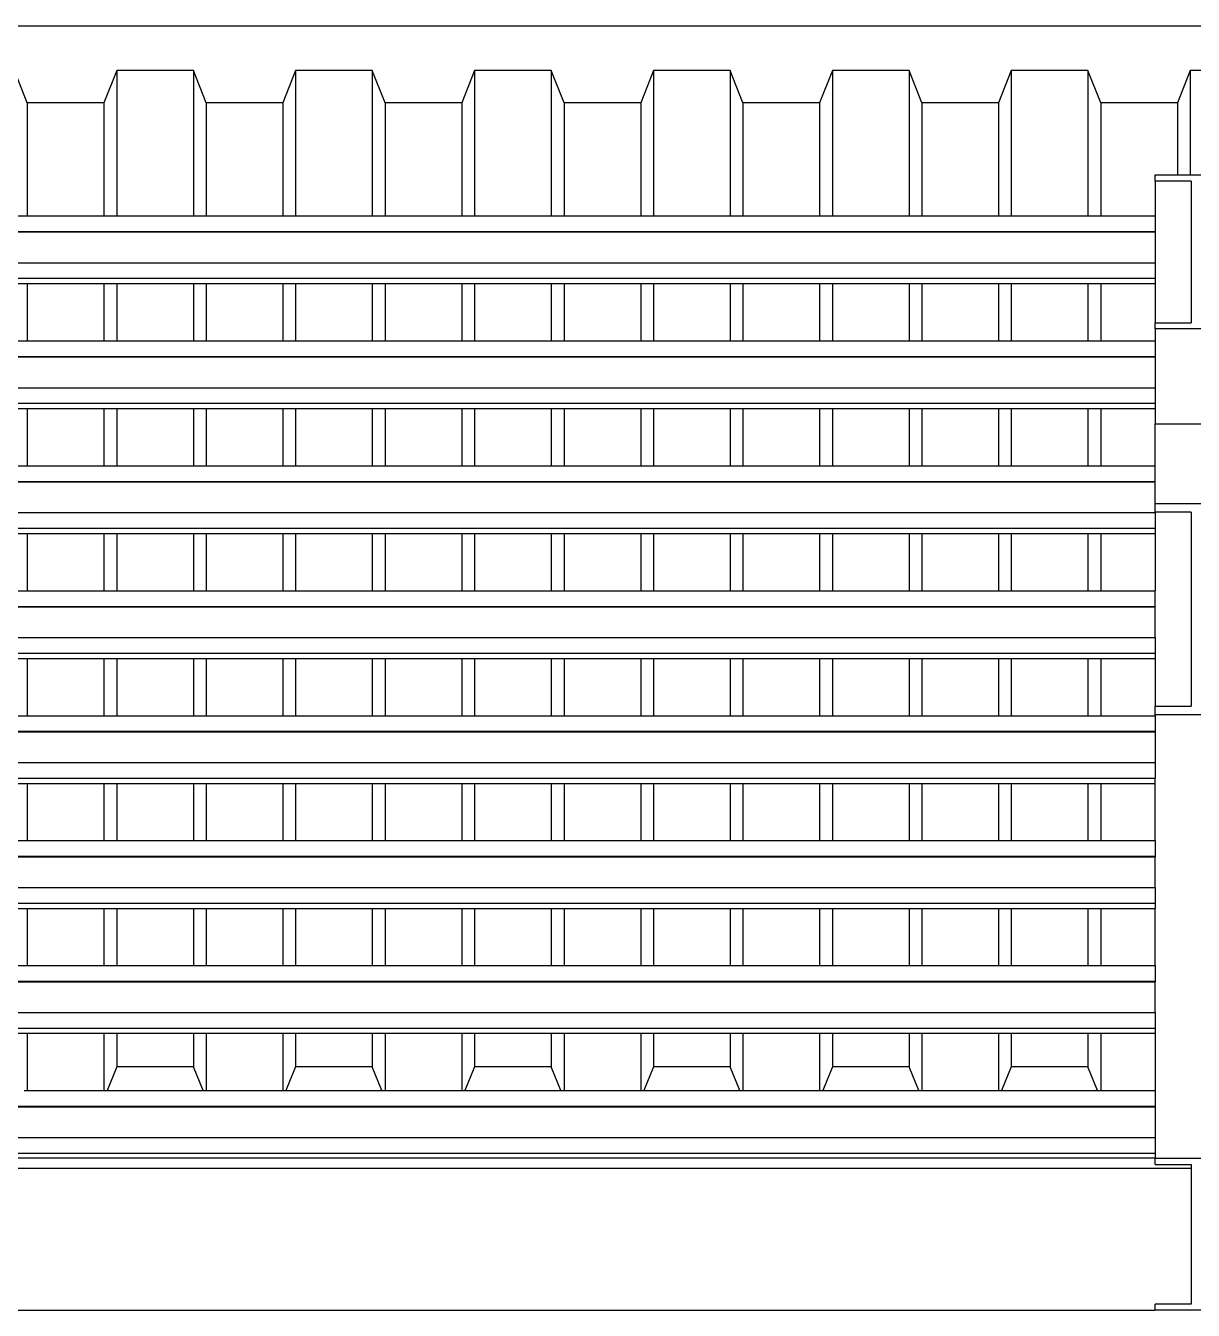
# Model space of a CAD drawing. Extents: x -35.6 to 35.6, y -12.2 to 13.4.
# Drawn here: x -9.328 to -7.485, y 10.833 to 12.861 of the extents above; entities that cross this region are included whole.
import ezdxf

# ---------------------------------------------------------------- set-up
doc = ezdxf.new("R2010")
doc.units = 0
doc.layers.get('0').update_dxf_attribs({"linetype": 'CONTINUOUS'})
doc.layers.add('SECTIONCUTEDGES', color=7, linetype='CONTINUOUS')

msp = doc.modelspace()

# ---------------------------------------------------------------- linework, layer by layer
for p, q in [((-9.1846, 12.7899), (-9.1846, 12.5607)), ((-9.0635, 12.7899), (-9.0635, 12.5607)), ((-8.9022, 12.7899), (-8.9022, 12.5607)), ((-8.7811, 12.7899), (-8.7811, 12.5607)), ((-8.6198, 12.7899), (-8.6198, 12.5607)), ((-8.4987, 12.7899), (-8.4987, 12.5607)), ((-8.3373, 12.7899), (-8.3373, 12.5607)), ((-8.2163, 12.7899), (-8.2163, 12.5607)), ((-8.0549, 12.7899), (-8.0549, 12.5607)), ((-7.9339, 12.7899), (-7.9339, 12.5607)), ((-7.7725, 12.7899), (-7.7725, 12.5607)), ((-7.6515, 12.7899), (-7.6515, 12.5607)), ((-7.4901, 12.7899), (-7.4901, 12.6254)), ((-9.3258, 12.7392), (-9.3258, 12.5607)), ((-9.2048, 12.7392), (-9.2048, 12.5607)), ((-9.0434, 12.7392), (-9.0434, 12.5607)), ((-8.9223, 12.7392), (-8.9223, 12.5607)), ((-8.761, 12.7392), (-8.761, 12.5607)), ((-8.6399, 12.7392), (-8.6399, 12.5607)), ((-8.4785, 12.7392), (-8.4785, 12.5607)), ((-8.3575, 12.7392), (-8.3575, 12.5607)), ((-8.1961, 12.7392), (-8.1961, 12.5607)), ((-8.0751, 12.7392), (-8.0751, 12.5607)), ((-7.9137, 12.7392), (-7.9137, 12.5607)), ((-7.7927, 12.7392), (-7.7927, 12.5607)), ((-7.6313, 12.7392), (-7.6313, 12.5607)), ((-7.5103, 12.7392), (-7.5103, 12.6254)), ((-7.5452, 12.6154), (-7.5452, 12.5607)), ((-9.346, 12.5607), (-9.3258, 12.5607)), ((-9.3258, 12.5607), (-9.2048, 12.5607)), ((-9.2048, 12.5607), (-9.1846, 12.5607)), ((-9.1846, 12.5607), (-9.0635, 12.5607)), ((-9.0635, 12.5607), (-9.0434, 12.5607)), ((-9.0434, 12.5607), (-8.9223, 12.5607)), ((-8.9223, 12.5607), (-8.9022, 12.5607)), ((-8.9022, 12.5607), (-8.7811, 12.5607)), ((-8.7811, 12.5607), (-8.761, 12.5607)), ((-8.761, 12.5607), (-8.6399, 12.5607)), ((-8.6399, 12.5607), (-8.6198, 12.5607)), ((-8.6198, 12.5607), (-8.4987, 12.5607)), ((-8.4987, 12.5607), (-8.4785, 12.5607)), ((-8.4785, 12.5607), (-8.3575, 12.5607)), ((-8.3575, 12.5607), (-8.3373, 12.5607)), ((-8.3373, 12.5607), (-8.2163, 12.5607)), ((-8.2163, 12.5607), (-8.1961, 12.5607)), ((-8.1961, 12.5607), (-8.0751, 12.5607)), ((-8.0751, 12.5607), (-8.0549, 12.5607)), ((-8.0549, 12.5607), (-7.9339, 12.5607)), ((-7.9339, 12.5607), (-7.9137, 12.5607)), ((-7.9137, 12.5607), (-7.7927, 12.5607)), ((-7.7927, 12.5607), (-7.7725, 12.5607)), ((-7.7725, 12.5607), (-7.6515, 12.5607)), ((-7.6515, 12.5607), (-7.6313, 12.5607)), ((-7.6313, 12.5607), (-7.5452, 12.5607)), ((-7.5452, 12.5607), (-7.5452, 12.536)), ((-11.1752, 12.536), (-7.5452, 12.536)), ((-11.1752, 12.5352), (-7.5452, 12.5352)), ((-7.5452, 12.536), (-7.5452, 12.5352)), ((-7.5452, 12.5352), (-7.5452, 12.4867)), ((-11.1752, 12.4867), (-7.5452, 12.4867)), ((-7.5452, 12.4867), (-7.5452, 12.4621)), ((-11.1752, 12.4621), (-7.5452, 12.4621)), ((-9.346, 12.4538), (-9.3258, 12.4538)), ((-9.3258, 12.4538), (-9.3258, 12.3634)), ((-9.3258, 12.4538), (-9.2048, 12.4538)), ((-9.2048, 12.4538), (-9.2048, 12.3634)), ((-9.2048, 12.4538), (-9.1846, 12.4538)), ((-9.1846, 12.4538), (-9.1846, 12.3634)), ((-9.1846, 12.4538), (-9.0635, 12.4538)), ((-9.0635, 12.4538), (-9.0635, 12.3634)), ((-9.0635, 12.4538), (-9.0434, 12.4538)), ((-9.0434, 12.4538), (-9.0434, 12.3634)), ((-9.0434, 12.4538), (-8.9223, 12.4538)), ((-8.9223, 12.4538), (-8.9223, 12.3634)), ((-8.9223, 12.4538), (-8.9022, 12.4538)), ((-8.9022, 12.4538), (-8.9022, 12.3634)), ((-8.9022, 12.4538), (-8.7811, 12.4538)), ((-8.7811, 12.4538), (-8.7811, 12.3634)), ((-8.7811, 12.4538), (-8.761, 12.4538)), ((-8.761, 12.4538), (-8.761, 12.3634)), ((-8.761, 12.4538), (-8.6399, 12.4538)), ((-8.6399, 12.4538), (-8.6399, 12.3634)), ((-8.6399, 12.4538), (-8.6198, 12.4538)), ((-8.6198, 12.4538), (-8.6198, 12.3634)), ((-8.6198, 12.4538), (-8.4987, 12.4538)), ((-8.4987, 12.4538), (-8.4987, 12.3634)), ((-8.4987, 12.4538), (-8.4785, 12.4538)), ((-8.4785, 12.4538), (-8.4785, 12.3634)), ((-8.4785, 12.4538), (-8.3575, 12.4538)), ((-8.3575, 12.4538), (-8.3575, 12.3634)), ((-8.3575, 12.4538), (-8.3373, 12.4538)), ((-8.3373, 12.4538), (-8.3373, 12.3634)), ((-8.3373, 12.4538), (-8.2163, 12.4538)), ((-8.2163, 12.4538), (-8.2163, 12.3634)), ((-8.2163, 12.4538), (-8.1961, 12.4538)), ((-8.1961, 12.4538), (-8.1961, 12.3634)), ((-8.1961, 12.4538), (-8.0751, 12.4538)), ((-8.0751, 12.4538), (-8.0751, 12.3634)), ((-8.0751, 12.4538), (-8.0549, 12.4538)), ((-8.0549, 12.4538), (-8.0549, 12.3634)), ((-8.0549, 12.4538), (-7.9339, 12.4538)), ((-7.9339, 12.4538), (-7.9339, 12.3634)), ((-7.9339, 12.4538), (-7.9137, 12.4538)), ((-7.9137, 12.4538), (-7.9137, 12.3634)), ((-7.9137, 12.4538), (-7.7927, 12.4538)), ((-7.7927, 12.4538), (-7.7927, 12.3634)), ((-7.7927, 12.4538), (-7.7725, 12.4538)), ((-7.7725, 12.4538), (-7.7725, 12.3634)), ((-7.7725, 12.4538), (-7.6515, 12.4538)), ((-7.6515, 12.4538), (-7.6515, 12.3634)), ((-7.6515, 12.4538), (-7.6313, 12.4538)), ((-7.6313, 12.4538), (-7.6313, 12.3634)), ((-7.6313, 12.4538), (-7.5452, 12.4538)), ((-7.5452, 12.4621), (-7.5452, 12.4538)), ((-7.5452, 12.4538), (-7.5452, 12.392)), ((-7.5452, 12.3821), (-7.5452, 12.3634)), ((-9.346, 12.3634), (-9.3258, 12.3634)), ((-9.3258, 12.3634), (-9.2048, 12.3634)), ((-9.2048, 12.3634), (-9.1846, 12.3634)), ((-9.1846, 12.3634), (-9.0635, 12.3634)), ((-9.0635, 12.3634), (-9.0434, 12.3634)), ((-9.0434, 12.3634), (-8.9223, 12.3634)), ((-8.9223, 12.3634), (-8.9022, 12.3634)), ((-8.9022, 12.3634), (-8.7811, 12.3634)), ((-8.7811, 12.3634), (-8.761, 12.3634)), ((-8.761, 12.3634), (-8.6399, 12.3634)), ((-8.6399, 12.3634), (-8.6198, 12.3634)), ((-8.6198, 12.3634), (-8.4987, 12.3634)), ((-8.4987, 12.3634), (-8.4785, 12.3634)), ((-8.4785, 12.3634), (-8.3575, 12.3634)), ((-8.3575, 12.3634), (-8.3373, 12.3634)), ((-8.3373, 12.3634), (-8.2163, 12.3634)), ((-8.2163, 12.3634), (-8.1961, 12.3634)), ((-8.1961, 12.3634), (-8.0751, 12.3634)), ((-8.0751, 12.3634), (-8.0549, 12.3634)), ((-8.0549, 12.3634), (-7.9339, 12.3634)), ((-7.9339, 12.3634), (-7.9137, 12.3634)), ((-7.9137, 12.3634), (-7.7927, 12.3634)), ((-7.7927, 12.3634), (-7.7725, 12.3634)), ((-7.7725, 12.3634), (-7.6515, 12.3634)), ((-7.6515, 12.3634), (-7.6313, 12.3634)), ((-7.6313, 12.3634), (-7.5452, 12.3634)), ((-7.5452, 12.3634), (-7.5452, 12.3388)), ((-11.1752, 12.3388), (-7.5452, 12.3388)), ((-11.1752, 12.3379), (-7.5452, 12.3379)), ((-7.5452, 12.3388), (-7.5452, 12.3379)), ((-7.5452, 12.3379), (-7.5452, 12.2894)), ((-11.1752, 12.2894), (-7.5452, 12.2894)), ((-7.5452, 12.2894), (-7.5452, 12.2648)), ((-11.1752, 12.2648), (-7.5452, 12.2648)), ((-9.346, 12.2566), (-9.3258, 12.2566)), ((-9.3258, 12.2566), (-9.3258, 12.1661)), ((-9.3258, 12.2566), (-9.2048, 12.2566)), ((-9.2048, 12.2566), (-9.2048, 12.1661)), ((-9.2048, 12.2566), (-9.1846, 12.2566)), ((-9.1846, 12.2566), (-9.1846, 12.1661)), ((-9.1846, 12.2566), (-9.0635, 12.2566)), ((-9.0635, 12.2566), (-9.0635, 12.1661)), ((-9.0635, 12.2566), (-9.0434, 12.2566)), ((-9.0434, 12.2566), (-9.0434, 12.1661)), ((-9.0434, 12.2566), (-8.9223, 12.2566)), ((-8.9223, 12.2566), (-8.9223, 12.1661)), ((-8.9223, 12.2566), (-8.9022, 12.2566)), ((-8.9022, 12.2566), (-8.9022, 12.1661)), ((-8.9022, 12.2566), (-8.7811, 12.2566)), ((-8.7811, 12.2566), (-8.7811, 12.1661)), ((-8.7811, 12.2566), (-8.761, 12.2566)), ((-8.761, 12.2566), (-8.761, 12.1661)), ((-8.761, 12.2566), (-8.6399, 12.2566)), ((-8.6399, 12.2566), (-8.6399, 12.1661)), ((-8.6399, 12.2566), (-8.6198, 12.2566)), ((-8.6198, 12.2566), (-8.6198, 12.1661)), ((-8.6198, 12.2566), (-8.4987, 12.2566)), ((-8.4987, 12.2566), (-8.4987, 12.1661)), ((-8.4987, 12.2566), (-8.4785, 12.2566)), ((-8.4785, 12.2566), (-8.4785, 12.1661)), ((-8.4785, 12.2566), (-8.3575, 12.2566)), ((-8.3575, 12.2566), (-8.3575, 12.1661)), ((-8.3575, 12.2566), (-8.3373, 12.2566)), ((-8.3373, 12.2566), (-8.3373, 12.1661)), ((-8.3373, 12.2566), (-8.2163, 12.2566)), ((-8.2163, 12.2566), (-8.2163, 12.1661)), ((-8.2163, 12.2566), (-8.1961, 12.2566)), ((-8.1961, 12.2566), (-8.1961, 12.1661)), ((-8.1961, 12.2566), (-8.0751, 12.2566)), ((-8.0751, 12.2566), (-8.0751, 12.1661)), ((-8.0751, 12.2566), (-8.0549, 12.2566)), ((-8.0549, 12.2566), (-8.0549, 12.1661)), ((-8.0549, 12.2566), (-7.9339, 12.2566)), ((-7.9339, 12.2566), (-7.9339, 12.1661)), ((-7.9339, 12.2566), (-7.9137, 12.2566)), ((-7.9137, 12.2566), (-7.9137, 12.1661)), ((-7.9137, 12.2566), (-7.7927, 12.2566)), ((-7.7927, 12.2566), (-7.7927, 12.1661)), ((-7.7927, 12.2566), (-7.7725, 12.2566)), ((-7.7725, 12.2566), (-7.7725, 12.1661)), ((-7.7725, 12.2566), (-7.6515, 12.2566)), ((-7.6515, 12.2566), (-7.6515, 12.1661)), ((-7.6515, 12.2566), (-7.6313, 12.2566)), ((-7.6313, 12.2566), (-7.6313, 12.1661)), ((-7.6313, 12.2566), (-7.5452, 12.2566)), ((-7.5452, 12.2648), (-7.5452, 12.2566)), ((-7.5452, 12.2566), (-7.5452, 12.2324)), ((-7.5452, 12.2324), (-7.4252, 12.2324)), ((-7.5452, 12.1661), (-7.5452, 12.2324)), ((-9.346, 12.1661), (-9.3258, 12.1661)), ((-9.3258, 12.1661), (-9.2048, 12.1661)), ((-9.2048, 12.1661), (-9.1846, 12.1661)), ((-9.1846, 12.1661), (-9.0635, 12.1661)), ((-9.0635, 12.1661), (-9.0434, 12.1661)), ((-9.0434, 12.1661), (-8.9223, 12.1661)), ((-8.9223, 12.1661), (-8.9022, 12.1661)), ((-8.9022, 12.1661), (-8.7811, 12.1661)), ((-8.7811, 12.1661), (-8.761, 12.1661)), ((-8.761, 12.1661), (-8.6399, 12.1661)), ((-8.6399, 12.1661), (-8.6198, 12.1661)), ((-8.6198, 12.1661), (-8.4987, 12.1661)), ((-8.4987, 12.1661), (-8.4785, 12.1661)), ((-8.4785, 12.1661), (-8.3575, 12.1661)), ((-8.3575, 12.1661), (-8.3373, 12.1661)), ((-8.3373, 12.1661), (-8.2163, 12.1661)), ((-8.2163, 12.1661), (-8.1961, 12.1661)), ((-8.1961, 12.1661), (-8.0751, 12.1661)), ((-8.0751, 12.1661), (-8.0549, 12.1661)), ((-8.0549, 12.1661), (-7.9339, 12.1661)), ((-7.9339, 12.1661), (-7.9137, 12.1661)), ((-7.9137, 12.1661), (-7.7927, 12.1661)), ((-7.7927, 12.1661), (-7.7725, 12.1661)), ((-7.7725, 12.1661), (-7.6515, 12.1661)), ((-7.6515, 12.1661), (-7.6313, 12.1661)), ((-7.6313, 12.1661), (-7.5452, 12.1661)), ((-7.5452, 12.1415), (-7.5452, 12.1661)), ((-11.1752, 12.1415), (-7.5452, 12.1415)), ((-11.1752, 12.1407), (-7.5452, 12.1407)), ((-7.5452, 12.1407), (-7.5452, 12.1415)), ((-7.5452, 12.1064), (-7.5452, 12.1407)), ((-11.1752, 12.0922), (-7.5452, 12.0922)), ((-7.5452, 12.0928), (-7.5452, 12.0922)), ((-7.5452, 12.0922), (-7.5452, 12.0675)), ((-11.1752, 12.0675), (-7.5452, 12.0675)), ((-7.5452, 12.0675), (-7.5452, 12.0593)), ((-9.346, 12.0593), (-9.3258, 12.0593)), ((-9.3258, 12.0593), (-9.3258, 11.9689)), ((-9.3258, 12.0593), (-9.2048, 12.0593)), ((-9.2048, 12.0593), (-9.2048, 11.9689)), ((-9.2048, 12.0593), (-9.1846, 12.0593)), ((-9.1846, 12.0593), (-9.1846, 11.9689)), ((-9.1846, 12.0593), (-9.0635, 12.0593)), ((-9.0635, 12.0593), (-9.0635, 11.9689)), ((-9.0635, 12.0593), (-9.0434, 12.0593)), ((-9.0434, 12.0593), (-9.0434, 11.9689)), ((-9.0434, 12.0593), (-8.9223, 12.0593)), ((-8.9223, 12.0593), (-8.9223, 11.9689)), ((-8.9223, 12.0593), (-8.9022, 12.0593)), ((-8.9022, 12.0593), (-8.9022, 11.9689)), ((-8.9022, 12.0593), (-8.7811, 12.0593)), ((-8.7811, 12.0593), (-8.7811, 11.9689)), ((-8.7811, 12.0593), (-8.761, 12.0593)), ((-8.761, 12.0593), (-8.761, 11.9689)), ((-8.761, 12.0593), (-8.6399, 12.0593)), ((-8.6399, 12.0593), (-8.6399, 11.9689)), ((-8.6399, 12.0593), (-8.6198, 12.0593)), ((-8.6198, 12.0593), (-8.6198, 11.9689)), ((-8.6198, 12.0593), (-8.4987, 12.0593)), ((-8.4987, 12.0593), (-8.4987, 11.9689)), ((-8.4987, 12.0593), (-8.4785, 12.0593)), ((-8.4785, 12.0593), (-8.4785, 11.9689)), ((-8.4785, 12.0593), (-8.3575, 12.0593)), ((-8.3575, 12.0593), (-8.3575, 11.9689)), ((-8.3575, 12.0593), (-8.3373, 12.0593)), ((-8.3373, 12.0593), (-8.3373, 11.9689)), ((-8.3373, 12.0593), (-8.2163, 12.0593)), ((-8.2163, 12.0593), (-8.2163, 11.9689)), ((-8.2163, 12.0593), (-8.1961, 12.0593)), ((-8.1961, 12.0593), (-8.1961, 11.9689)), ((-8.1961, 12.0593), (-8.0751, 12.0593)), ((-8.0751, 12.0593), (-8.0751, 11.9689)), ((-8.0751, 12.0593), (-8.0549, 12.0593)), ((-8.0549, 12.0593), (-8.0549, 11.9689)), ((-8.0549, 12.0593), (-7.9339, 12.0593)), ((-7.9339, 12.0593), (-7.9339, 11.9689)), ((-7.9339, 12.0593), (-7.9137, 12.0593)), ((-7.9137, 12.0593), (-7.9137, 11.9689)), ((-7.9137, 12.0593), (-7.7927, 12.0593)), ((-7.7927, 12.0593), (-7.7927, 11.9689)), ((-7.7927, 12.0593), (-7.7725, 12.0593)), ((-7.7725, 12.0593), (-7.7725, 11.9689)), ((-7.7725, 12.0593), (-7.6515, 12.0593)), ((-7.6515, 12.0593), (-7.6515, 11.9689)), ((-7.6515, 12.0593), (-7.6313, 12.0593)), ((-7.6313, 12.0593), (-7.6313, 11.9689)), ((-7.6313, 12.0593), (-7.5452, 12.0593)), ((-7.5452, 12.0593), (-7.5452, 11.9689)), ((-9.346, 11.9689), (-9.3258, 11.9689)), ((-9.3258, 11.9689), (-9.2048, 11.9689)), ((-9.2048, 11.9689), (-9.1846, 11.9689)), ((-9.1846, 11.9689), (-9.0635, 11.9689)), ((-9.0635, 11.9689), (-9.0434, 11.9689)), ((-9.0434, 11.9689), (-8.9223, 11.9689)), ((-8.9223, 11.9689), (-8.9022, 11.9689)), ((-8.9022, 11.9689), (-8.7811, 11.9689)), ((-8.7811, 11.9689), (-8.761, 11.9689)), ((-8.761, 11.9689), (-8.6399, 11.9689)), ((-8.6399, 11.9689), (-8.6198, 11.9689)), ((-8.6198, 11.9689), (-8.4987, 11.9689)), ((-8.4987, 11.9689), (-8.4785, 11.9689)), ((-8.4785, 11.9689), (-8.3575, 11.9689)), ((-8.3575, 11.9689), (-8.3373, 11.9689)), ((-8.3373, 11.9689), (-8.2163, 11.9689)), ((-8.2163, 11.9689), (-8.1961, 11.9689)), ((-8.1961, 11.9689), (-8.0751, 11.9689)), ((-8.0751, 11.9689), (-8.0549, 11.9689)), ((-8.0549, 11.9689), (-7.9339, 11.9689)), ((-7.9339, 11.9689), (-7.9137, 11.9689)), ((-7.9137, 11.9689), (-7.7927, 11.9689)), ((-7.7927, 11.9689), (-7.7725, 11.9689)), ((-7.7725, 11.9689), (-7.6515, 11.9689)), ((-7.6515, 11.9689), (-7.6313, 11.9689)), ((-7.6313, 11.9689), (-7.5452, 11.9689)), ((-7.5452, 11.9442), (-7.5452, 11.9689)), ((-11.1752, 11.9442), (-7.5452, 11.9442)), ((-11.1752, 11.9434), (-7.5452, 11.9434)), ((-7.5452, 11.9442), (-7.5452, 11.9434)), ((-7.5452, 11.8949), (-7.5452, 11.9434)), ((-11.1752, 11.8949), (-7.5452, 11.8949)), ((-7.5452, 11.8949), (-7.5452, 11.8702)), ((-11.1752, 11.8702), (-7.5452, 11.8702)), ((-7.5452, 11.8702), (-7.5452, 11.862)), ((-9.346, 11.862), (-9.3258, 11.862)), ((-9.3258, 11.862), (-9.3258, 11.7716)), ((-9.3258, 11.862), (-9.2048, 11.862)), ((-9.2048, 11.862), (-9.2048, 11.7716)), ((-9.2048, 11.862), (-9.1846, 11.862)), ((-9.1846, 11.862), (-9.1846, 11.7716)), ((-9.1846, 11.862), (-9.0635, 11.862)), ((-9.0635, 11.862), (-9.0635, 11.7716)), ((-9.0635, 11.862), (-9.0434, 11.862)), ((-9.0434, 11.862), (-9.0434, 11.7716)), ((-9.0434, 11.862), (-8.9223, 11.862)), ((-8.9223, 11.862), (-8.9223, 11.7716)), ((-8.9223, 11.862), (-8.9022, 11.862)), ((-8.9022, 11.862), (-8.9022, 11.7716)), ((-8.9022, 11.862), (-8.7811, 11.862)), ((-8.7811, 11.862), (-8.7811, 11.7716)), ((-8.7811, 11.862), (-8.761, 11.862)), ((-8.761, 11.862), (-8.761, 11.7716)), ((-8.761, 11.862), (-8.6399, 11.862)), ((-8.6399, 11.862), (-8.6399, 11.7716)), ((-8.6399, 11.862), (-8.6198, 11.862)), ((-8.6198, 11.862), (-8.6198, 11.7716)), ((-8.6198, 11.862), (-8.4987, 11.862)), ((-8.4987, 11.862), (-8.4987, 11.7716)), ((-8.4987, 11.862), (-8.4785, 11.862)), ((-8.4785, 11.862), (-8.4785, 11.7716)), ((-8.4785, 11.862), (-8.3575, 11.862)), ((-8.3575, 11.862), (-8.3575, 11.7716)), ((-8.3575, 11.862), (-8.3373, 11.862)), ((-8.3373, 11.862), (-8.3373, 11.7716)), ((-8.3373, 11.862), (-8.2163, 11.862)), ((-8.2163, 11.862), (-8.2163, 11.7716)), ((-8.2163, 11.862), (-8.1961, 11.862)), ((-8.1961, 11.862), (-8.1961, 11.7716)), ((-8.1961, 11.862), (-8.0751, 11.862)), ((-8.0751, 11.862), (-8.0751, 11.7716)), ((-8.0751, 11.862), (-8.0549, 11.862)), ((-8.0549, 11.862), (-8.0549, 11.7716)), ((-8.0549, 11.862), (-7.9339, 11.862)), ((-7.9339, 11.862), (-7.9339, 11.7716)), ((-7.9339, 11.862), (-7.9137, 11.862)), ((-7.9137, 11.862), (-7.9137, 11.7716)), ((-7.9137, 11.862), (-7.7927, 11.862)), ((-7.7927, 11.862), (-7.7927, 11.7716)), ((-7.7927, 11.862), (-7.7725, 11.862)), ((-7.7725, 11.862), (-7.7725, 11.7716)), ((-7.7725, 11.862), (-7.6515, 11.862)), ((-7.6515, 11.862), (-7.6515, 11.7716)), ((-7.6515, 11.862), (-7.6313, 11.862)), ((-7.6313, 11.862), (-7.6313, 11.7716)), ((-7.6313, 11.862), (-7.5452, 11.862)), ((-7.5452, 11.862), (-7.5452, 11.7865)), ((-9.346, 11.7716), (-9.3258, 11.7716)), ((-9.3258, 11.7716), (-9.2048, 11.7716)), ((-9.2048, 11.7716), (-9.1846, 11.7716)), ((-9.1846, 11.7716), (-9.0635, 11.7716)), ((-9.0635, 11.7716), (-9.0434, 11.7716)), ((-9.0434, 11.7716), (-8.9223, 11.7716)), ((-8.9223, 11.7716), (-8.9022, 11.7716)), ((-8.9022, 11.7716), (-8.7811, 11.7716)), ((-8.7811, 11.7716), (-8.761, 11.7716)), ((-8.761, 11.7716), (-8.6399, 11.7716)), ((-8.6399, 11.7716), (-8.6198, 11.7716)), ((-8.6198, 11.7716), (-8.4987, 11.7716)), ((-8.4987, 11.7716), (-8.4785, 11.7716)), ((-8.4785, 11.7716), (-8.3575, 11.7716)), ((-8.3575, 11.7716), (-8.3373, 11.7716)), ((-8.3373, 11.7716), (-8.2163, 11.7716)), ((-8.2163, 11.7716), (-8.1961, 11.7716)), ((-8.1961, 11.7716), (-8.0751, 11.7716)), ((-8.0751, 11.7716), (-8.0549, 11.7716)), ((-8.0549, 11.7716), (-7.9339, 11.7716)), ((-7.9339, 11.7716), (-7.9137, 11.7716)), ((-7.9137, 11.7716), (-7.7927, 11.7716)), ((-7.7927, 11.7716), (-7.7725, 11.7716)), ((-7.7725, 11.7716), (-7.6515, 11.7716)), ((-7.6515, 11.7716), (-7.6313, 11.7716)), ((-7.6313, 11.7716), (-7.5452, 11.7716)), ((-7.5452, 11.7716), (-7.5452, 11.7729)), ((-7.5452, 11.7716), (-7.5452, 11.7469)), ((-11.1752, 11.7469), (-7.5452, 11.7469)), ((-11.1752, 11.7461), (-7.5452, 11.7461)), ((-7.5452, 11.7469), (-7.5452, 11.7461)), ((-7.5452, 11.7461), (-7.5452, 11.6976)), ((-11.1752, 11.6976), (-7.5452, 11.6976)), ((-7.5452, 11.6976), (-7.5452, 11.6729)), ((-11.1752, 11.6729), (-7.5452, 11.6729)), ((-9.346, 11.6647), (-9.3258, 11.6647)), ((-9.3258, 11.6647), (-9.3258, 11.5743)), ((-9.3258, 11.6647), (-9.2048, 11.6647)), ((-9.2048, 11.6647), (-9.2048, 11.5743)), ((-9.2048, 11.6647), (-9.1846, 11.6647)), ((-9.1846, 11.6647), (-9.1846, 11.5743)), ((-9.1846, 11.6647), (-9.0635, 11.6647)), ((-9.0635, 11.6647), (-9.0635, 11.5743)), ((-9.0635, 11.6647), (-9.0434, 11.6647)), ((-9.0434, 11.6647), (-9.0434, 11.5743)), ((-9.0434, 11.6647), (-8.9223, 11.6647)), ((-8.9223, 11.6647), (-8.9223, 11.5743)), ((-8.9223, 11.6647), (-8.9022, 11.6647)), ((-8.9022, 11.6647), (-8.9022, 11.5743)), ((-8.9022, 11.6647), (-8.7811, 11.6647)), ((-8.7811, 11.6647), (-8.7811, 11.5743)), ((-8.7811, 11.6647), (-8.761, 11.6647)), ((-8.761, 11.6647), (-8.761, 11.5743)), ((-8.761, 11.6647), (-8.6399, 11.6647)), ((-8.6399, 11.6647), (-8.6399, 11.5743)), ((-8.6399, 11.6647), (-8.6198, 11.6647)), ((-8.6198, 11.6647), (-8.6198, 11.5743)), ((-8.6198, 11.6647), (-8.4987, 11.6647)), ((-8.4987, 11.6647), (-8.4987, 11.5743)), ((-8.4987, 11.6647), (-8.4785, 11.6647)), ((-8.4785, 11.6647), (-8.4785, 11.5743)), ((-8.4785, 11.6647), (-8.3575, 11.6647)), ((-8.3575, 11.6647), (-8.3575, 11.5743)), ((-8.3575, 11.6647), (-8.3373, 11.6647)), ((-8.3373, 11.6647), (-8.3373, 11.5743)), ((-8.3373, 11.6647), (-8.2163, 11.6647)), ((-8.2163, 11.6647), (-8.2163, 11.5743)), ((-8.2163, 11.6647), (-8.1961, 11.6647)), ((-8.1961, 11.6647), (-8.1961, 11.5743)), ((-8.1961, 11.6647), (-8.0751, 11.6647)), ((-8.0751, 11.6647), (-8.0751, 11.5743)), ((-8.0751, 11.6647), (-8.0549, 11.6647)), ((-8.0549, 11.6647), (-8.0549, 11.5743)), ((-8.0549, 11.6647), (-7.9339, 11.6647)), ((-7.9339, 11.6647), (-7.9339, 11.5743)), ((-7.9339, 11.6647), (-7.9137, 11.6647)), ((-7.9137, 11.6647), (-7.9137, 11.5743)), ((-7.9137, 11.6647), (-7.7927, 11.6647)), ((-7.7927, 11.6647), (-7.7927, 11.5743)), ((-7.7927, 11.6647), (-7.7725, 11.6647)), ((-7.7725, 11.6647), (-7.7725, 11.5743)), ((-7.7725, 11.6647), (-7.6515, 11.6647)), ((-7.6515, 11.6647), (-7.6515, 11.5743)), ((-7.6515, 11.6647), (-7.6313, 11.6647)), ((-7.6313, 11.6647), (-7.6313, 11.5743)), ((-7.6313, 11.6647), (-7.5452, 11.6647)), ((-7.5452, 11.6647), (-7.5452, 11.6729)), ((-7.5452, 11.5743), (-7.5452, 11.6647)), ((-9.346, 11.5743), (-9.3258, 11.5743)), ((-9.3258, 11.5743), (-9.2048, 11.5743)), ((-9.2048, 11.5743), (-9.1846, 11.5743)), ((-9.1846, 11.5743), (-9.0635, 11.5743)), ((-9.0635, 11.5743), (-9.0434, 11.5743)), ((-9.0434, 11.5743), (-8.9223, 11.5743)), ((-8.9223, 11.5743), (-8.9022, 11.5743)), ((-8.9022, 11.5743), (-8.7811, 11.5743)), ((-8.7811, 11.5743), (-8.761, 11.5743)), ((-8.761, 11.5743), (-8.6399, 11.5743)), ((-8.6399, 11.5743), (-8.6198, 11.5743)), ((-8.6198, 11.5743), (-8.4987, 11.5743)), ((-8.4987, 11.5743), (-8.4785, 11.5743)), ((-8.4785, 11.5743), (-8.3575, 11.5743)), ((-8.3575, 11.5743), (-8.3373, 11.5743)), ((-8.3373, 11.5743), (-8.2163, 11.5743)), ((-8.2163, 11.5743), (-8.1961, 11.5743)), ((-8.1961, 11.5743), (-8.0751, 11.5743)), ((-8.0751, 11.5743), (-8.0549, 11.5743)), ((-8.0549, 11.5743), (-7.9339, 11.5743)), ((-7.9339, 11.5743), (-7.9137, 11.5743)), ((-7.9137, 11.5743), (-7.7927, 11.5743)), ((-7.7927, 11.5743), (-7.7725, 11.5743)), ((-7.7725, 11.5743), (-7.6515, 11.5743)), ((-7.6515, 11.5743), (-7.6313, 11.5743)), ((-7.6313, 11.5743), (-7.5452, 11.5743)), ((-7.5452, 11.5743), (-7.5452, 11.5496)), ((-11.1752, 11.5496), (-7.5452, 11.5496)), ((-11.1752, 11.5488), (-7.5452, 11.5488)), ((-7.5452, 11.5496), (-7.5452, 11.5488)), ((-7.5452, 11.5003), (-7.5452, 11.5488)), ((-11.1752, 11.5003), (-7.5452, 11.5003)), ((-7.5452, 11.5003), (-7.5452, 11.4757)), ((-11.1752, 11.4757), (-7.5452, 11.4757)), ((-9.346, 11.4674), (-9.3258, 11.4674)), ((-9.3258, 11.4674), (-9.3258, 11.377)), ((-9.3258, 11.4674), (-9.2048, 11.4674)), ((-9.2048, 11.4674), (-9.2048, 11.377)), ((-9.2048, 11.4674), (-9.1846, 11.4674)), ((-9.1846, 11.4674), (-9.1846, 11.377)), ((-9.1846, 11.4674), (-9.0635, 11.4674)), ((-9.0635, 11.4674), (-9.0635, 11.377)), ((-9.0635, 11.4674), (-9.0434, 11.4674)), ((-9.0434, 11.4674), (-9.0434, 11.377)), ((-9.0434, 11.4674), (-8.9223, 11.4674)), ((-8.9223, 11.4674), (-8.9223, 11.377)), ((-8.9223, 11.4674), (-8.9022, 11.4674)), ((-8.9022, 11.4674), (-8.9022, 11.377)), ((-8.9022, 11.4674), (-8.7811, 11.4674)), ((-8.7811, 11.4674), (-8.7811, 11.377)), ((-8.7811, 11.4674), (-8.761, 11.4674)), ((-8.761, 11.4674), (-8.761, 11.377)), ((-8.761, 11.4674), (-8.6399, 11.4674)), ((-8.6399, 11.4674), (-8.6399, 11.377)), ((-8.6399, 11.4674), (-8.6198, 11.4674)), ((-8.6198, 11.4674), (-8.6198, 11.377)), ((-8.6198, 11.4674), (-8.4987, 11.4674)), ((-8.4987, 11.4674), (-8.4987, 11.377)), ((-8.4987, 11.4674), (-8.4785, 11.4674)), ((-8.4785, 11.4674), (-8.4785, 11.377)), ((-8.4785, 11.4674), (-8.3575, 11.4674)), ((-8.3575, 11.4674), (-8.3575, 11.377)), ((-8.3575, 11.4674), (-8.3373, 11.4674)), ((-8.3373, 11.4674), (-8.3373, 11.377)), ((-8.3373, 11.4674), (-8.2163, 11.4674)), ((-8.2163, 11.4674), (-8.2163, 11.377)), ((-8.2163, 11.4674), (-8.1961, 11.4674)), ((-8.1961, 11.4674), (-8.1961, 11.377)), ((-8.1961, 11.4674), (-8.0751, 11.4674)), ((-8.0751, 11.4674), (-8.0751, 11.377)), ((-8.0751, 11.4674), (-8.0549, 11.4674)), ((-8.0549, 11.4674), (-8.0549, 11.377)), ((-8.0549, 11.4674), (-7.9339, 11.4674)), ((-7.9339, 11.4674), (-7.9339, 11.377)), ((-7.9339, 11.4674), (-7.9137, 11.4674)), ((-7.9137, 11.4674), (-7.9137, 11.377)), ((-7.9137, 11.4674), (-7.7927, 11.4674)), ((-7.7927, 11.4674), (-7.7927, 11.377)), ((-7.7927, 11.4674), (-7.7725, 11.4674)), ((-7.7725, 11.4674), (-7.7725, 11.377)), ((-7.7725, 11.4674), (-7.6515, 11.4674)), ((-7.6515, 11.4674), (-7.6515, 11.377)), ((-7.6515, 11.4674), (-7.6313, 11.4674)), ((-7.6313, 11.4674), (-7.6313, 11.377)), ((-7.6313, 11.4674), (-7.5452, 11.4674)), ((-7.5452, 11.4757), (-7.5452, 11.4674)), ((-7.5452, 11.377), (-7.5452, 11.4674)), ((-9.346, 11.377), (-9.3258, 11.377)), ((-9.3258, 11.377), (-9.2048, 11.377)), ((-9.2048, 11.377), (-9.1846, 11.377)), ((-9.1846, 11.377), (-9.0635, 11.377)), ((-9.0635, 11.377), (-9.0434, 11.377)), ((-9.0434, 11.377), (-8.9223, 11.377)), ((-8.9223, 11.377), (-8.9022, 11.377)), ((-8.9022, 11.377), (-8.7811, 11.377)), ((-8.7811, 11.377), (-8.761, 11.377)), ((-8.761, 11.377), (-8.6399, 11.377)), ((-8.6399, 11.377), (-8.6198, 11.377)), ((-8.6198, 11.377), (-8.4987, 11.377)), ((-8.4987, 11.377), (-8.4785, 11.377)), ((-8.4785, 11.377), (-8.3575, 11.377)), ((-8.3575, 11.377), (-8.3373, 11.377)), ((-8.3373, 11.377), (-8.2163, 11.377)), ((-8.2163, 11.377), (-8.1961, 11.377)), ((-8.1961, 11.377), (-8.0751, 11.377)), ((-8.0751, 11.377), (-8.0549, 11.377)), ((-8.0549, 11.377), (-7.9339, 11.377)), ((-7.9339, 11.377), (-7.9137, 11.377)), ((-7.9137, 11.377), (-7.7927, 11.377)), ((-7.7927, 11.377), (-7.7725, 11.377)), ((-7.7725, 11.377), (-7.6515, 11.377)), ((-7.6515, 11.377), (-7.6313, 11.377)), ((-7.6313, 11.377), (-7.5452, 11.377)), ((-7.5452, 11.377), (-7.5452, 11.3524)), ((-11.1752, 11.3524), (-7.5452, 11.3524)), ((-11.1752, 11.3515), (-7.5452, 11.3515)), ((-7.5452, 11.3524), (-7.5452, 11.3515)), ((-7.5452, 11.303), (-7.5452, 11.3515)), ((-11.1752, 11.303), (-7.5452, 11.303)), ((-7.5452, 11.303), (-7.5452, 11.2784)), ((-11.1752, 11.2784), (-7.5452, 11.2784)), ((-7.5452, 11.2784), (-7.5452, 11.2702)), ((-9.346, 11.2702), (-9.3258, 11.2702)), ((-9.3258, 11.2702), (-9.3258, 11.1797)), ((-9.3258, 11.2702), (-9.2048, 11.2702)), ((-9.2048, 11.2702), (-9.2048, 11.1797)), ((-9.2048, 11.2702), (-9.1846, 11.2702)), ((-9.1846, 11.2702), (-9.1846, 11.217)), ((-9.1846, 11.2702), (-9.0635, 11.2702)), ((-9.0635, 11.2702), (-9.0635, 11.217)), ((-9.0635, 11.2702), (-9.0434, 11.2702)), ((-9.0434, 11.2702), (-9.0434, 11.1797)), ((-9.0434, 11.2702), (-8.9223, 11.2702)), ((-8.9223, 11.2702), (-8.9223, 11.1797)), ((-8.9223, 11.2702), (-8.9022, 11.2702)), ((-8.9022, 11.2702), (-8.9022, 11.217)), ((-8.9022, 11.2702), (-8.7811, 11.2702)), ((-8.7811, 11.2702), (-8.7811, 11.217)), ((-8.7811, 11.2702), (-8.761, 11.2702)), ((-8.761, 11.2702), (-8.761, 11.1797)), ((-8.761, 11.2702), (-8.6399, 11.2702)), ((-8.6399, 11.2702), (-8.6399, 11.1797)), ((-8.6399, 11.2702), (-8.6198, 11.2702)), ((-8.6198, 11.2702), (-8.6198, 11.217)), ((-8.6198, 11.2702), (-8.4987, 11.2702)), ((-8.4987, 11.2702), (-8.4987, 11.217)), ((-8.4987, 11.2702), (-8.4785, 11.2702)), ((-8.4785, 11.2702), (-8.4785, 11.1797)), ((-8.4785, 11.2702), (-8.3575, 11.2702)), ((-8.3575, 11.2702), (-8.3575, 11.1797)), ((-8.3575, 11.2702), (-8.3373, 11.2702)), ((-8.3373, 11.2702), (-8.3373, 11.217)), ((-8.3373, 11.2702), (-8.2163, 11.2702)), ((-8.2163, 11.2702), (-8.2163, 11.217)), ((-8.2163, 11.2702), (-8.1961, 11.2702)), ((-8.1961, 11.2702), (-8.1961, 11.1797)), ((-8.1961, 11.2702), (-8.0751, 11.2702)), ((-8.0751, 11.2702), (-8.0751, 11.1797)), ((-8.0751, 11.2702), (-8.0549, 11.2702)), ((-8.0549, 11.2702), (-8.0549, 11.217)), ((-8.0549, 11.2702), (-7.9339, 11.2702)), ((-7.9339, 11.2702), (-7.9339, 11.217)), ((-7.9339, 11.2702), (-7.9137, 11.2702)), ((-7.9137, 11.2702), (-7.9137, 11.1797)), ((-7.9137, 11.2702), (-7.7927, 11.2702)), ((-7.7927, 11.2702), (-7.7927, 11.1797)), ((-7.7927, 11.2702), (-7.7725, 11.2702)), ((-7.7725, 11.2702), (-7.7725, 11.217)), ((-7.7725, 11.2702), (-7.6515, 11.2702)), ((-7.6515, 11.2702), (-7.6515, 11.217)), ((-7.6515, 11.2702), (-7.6313, 11.2702)), ((-7.6313, 11.2702), (-7.6313, 11.1797)), ((-7.6313, 11.2702), (-7.5452, 11.2702)), ((-7.5452, 11.2702), (-7.5452, 11.1797)), ((-9.1846, 11.217), (-9.1998, 11.1797)), ((-9.0635, 11.217), (-9.1846, 11.217)), ((-9.0483, 11.1797), (-9.0635, 11.217)), ((-8.9022, 11.217), (-8.9174, 11.1797)), ((-8.7811, 11.217), (-8.9022, 11.217)), ((-8.7659, 11.1797), (-8.7811, 11.217)), ((-8.6198, 11.217), (-8.635, 11.1797)), ((-8.4987, 11.217), (-8.6198, 11.217)), ((-8.4835, 11.1797), (-8.4987, 11.217)), ((-8.3373, 11.217), (-8.3526, 11.1797)), ((-8.2163, 11.217), (-8.3373, 11.217)), ((-8.2011, 11.1797), (-8.2163, 11.217)), ((-8.0549, 11.217), (-8.0702, 11.1797)), ((-7.9339, 11.217), (-8.0549, 11.217)), ((-7.9186, 11.1797), (-7.9339, 11.217)), ((-7.7725, 11.217), (-7.7878, 11.1797)), ((-7.6515, 11.217), (-7.7725, 11.217)), ((-7.6362, 11.1797), (-7.6515, 11.217)), ((-9.3307, 11.1797), (-9.3258, 11.1797)), ((-9.3258, 11.1797), (-9.2048, 11.1797)), ((-9.2048, 11.1797), (-9.1998, 11.1797)), ((-9.1998, 11.1797), (-9.0483, 11.1797)), ((-9.0483, 11.1797), (-9.0434, 11.1797)), ((-9.0434, 11.1797), (-8.9223, 11.1797)), ((-8.9223, 11.1797), (-8.9174, 11.1797)), ((-8.9174, 11.1797), (-8.7659, 11.1797)), ((-8.7659, 11.1797), (-8.761, 11.1797)), ((-8.761, 11.1797), (-8.6399, 11.1797)), ((-8.6399, 11.1797), (-8.635, 11.1797)), ((-8.635, 11.1797), (-8.4835, 11.1797)), ((-8.4835, 11.1797), (-8.4785, 11.1797)), ((-8.4785, 11.1797), (-8.3575, 11.1797)), ((-8.3575, 11.1797), (-8.3526, 11.1797)), ((-8.3526, 11.1797), (-8.2011, 11.1797)), ((-8.2011, 11.1797), (-8.1961, 11.1797)), ((-8.1961, 11.1797), (-8.0751, 11.1797)), ((-8.0751, 11.1797), (-8.0702, 11.1797)), ((-8.0702, 11.1797), (-7.9186, 11.1797)), ((-7.9186, 11.1797), (-7.9137, 11.1797)), ((-7.9137, 11.1797), (-7.7927, 11.1797)), ((-7.7927, 11.1797), (-7.7878, 11.1797)), ((-7.7878, 11.1797), (-7.6362, 11.1797)), ((-7.6362, 11.1797), (-7.6313, 11.1797)), ((-7.6313, 11.1797), (-7.5452, 11.1797)), ((-7.5452, 11.1797), (-7.5452, 11.1551)), ((-11.1752, 11.1551), (-7.5452, 11.1551)), ((-11.1752, 11.1543), (-7.5452, 11.1543)), ((-7.5452, 11.1551), (-7.5452, 11.1543)), ((-7.5452, 11.1543), (-7.5452, 11.1058)), ((-11.1752, 11.1058), (-7.5452, 11.1058)), ((-7.5452, 11.1058), (-7.5452, 11.0811)), ((-11.1752, 11.0811), (-7.5452, 11.0811)), ((-7.5452, 11.0729), (-11.1752, 11.0729)), ((-7.5452, 11.0811), (-7.5452, 11.0729)), ((-7.4883, 11.0569), (-11.2321, 11.0569)), ((-11.1752, 10.8329), (-7.5452, 10.8329))]:
    msp.add_line(p, q)
at = {"layer": 'SECTIONCUTEDGES'}
for p, q in [((-9.8906, 12.8609), (-6.7841, 12.8609)), ((-9.3258, 12.7392), (-9.346, 12.7899)), ((-9.1846, 12.7899), (-9.2048, 12.7392)), ((-9.0635, 12.7899), (-9.1846, 12.7899)), ((-9.0434, 12.7392), (-9.0635, 12.7899)), ((-8.9022, 12.7899), (-8.9223, 12.7392)), ((-8.7811, 12.7899), (-8.9022, 12.7899)), ((-8.761, 12.7392), (-8.7811, 12.7899)), ((-8.6198, 12.7899), (-8.6399, 12.7392)), ((-8.4987, 12.7899), (-8.6198, 12.7899)), ((-8.4785, 12.7392), (-8.4987, 12.7899)), ((-8.3373, 12.7899), (-8.3575, 12.7392)), ((-8.2163, 12.7899), (-8.3373, 12.7899)), ((-8.1961, 12.7392), (-8.2163, 12.7899)), ((-8.0549, 12.7899), (-8.0751, 12.7392)), ((-7.9339, 12.7899), (-8.0549, 12.7899)), ((-7.9137, 12.7392), (-7.9339, 12.7899)), ((-7.7725, 12.7899), (-7.7927, 12.7392)), ((-7.6515, 12.7899), (-7.7725, 12.7899)), ((-7.6313, 12.7392), (-7.6515, 12.7899)), ((-7.4901, 12.7899), (-7.5103, 12.7392)), ((-7.3691, 12.7899), (-7.4901, 12.7899)), ((-9.2048, 12.7392), (-9.3258, 12.7392)), ((-8.9223, 12.7392), (-9.0434, 12.7392)), ((-8.6399, 12.7392), (-8.761, 12.7392)), ((-8.3575, 12.7392), (-8.4785, 12.7392)), ((-8.0751, 12.7392), (-8.1961, 12.7392)), ((-7.7927, 12.7392), (-7.9137, 12.7392)), ((-7.5103, 12.7392), (-7.6313, 12.7392)), ((-7.5452, 12.6154), (-7.5452, 12.6254)), ((-7.5452, 12.6254), (-7.5103, 12.6254)), ((-7.4883, 12.6154), (-7.5452, 12.6154)), ((-7.5103, 12.6254), (-7.4901, 12.6254)), ((-7.4901, 12.6254), (-7.4252, 12.6254)), ((-7.4883, 12.6154), (-7.4883, 12.392)), ((-7.5452, 12.3821), (-7.5452, 12.392)), ((-7.5452, 12.392), (-7.4883, 12.392)), ((-7.4252, 12.3821), (-7.5452, 12.3821)), ((-7.5452, 12.1064), (-7.4252, 12.1064)), ((-7.5452, 12.0928), (-7.5452, 12.1064)), ((-7.4883, 12.0928), (-7.5452, 12.0928)), ((-7.4883, 12.0928), (-7.4883, 11.7865)), ((-7.5452, 11.7865), (-7.4883, 11.7865)), ((-7.5452, 11.7729), (-7.5452, 11.7865)), ((-7.4252, 11.7729), (-7.5452, 11.7729)), ((-7.5452, 11.0631), (-7.5452, 11.0729)), ((-7.5452, 11.0729), (-7.4252, 11.0729)), ((-7.5452, 11.0631), (-7.4883, 11.0631)), ((-7.4883, 11.0631), (-7.4883, 11.0569)), ((-7.4883, 11.0569), (-7.4883, 10.8427)), ((-7.4883, 10.8427), (-7.5452, 10.8427)), ((-7.5452, 10.8329), (-7.5452, 10.8427)), ((-7.4252, 10.8329), (-7.5452, 10.8329))]:
    msp.add_line(p, q, dxfattribs=at)

doc.saveas('drawing.dxf')
